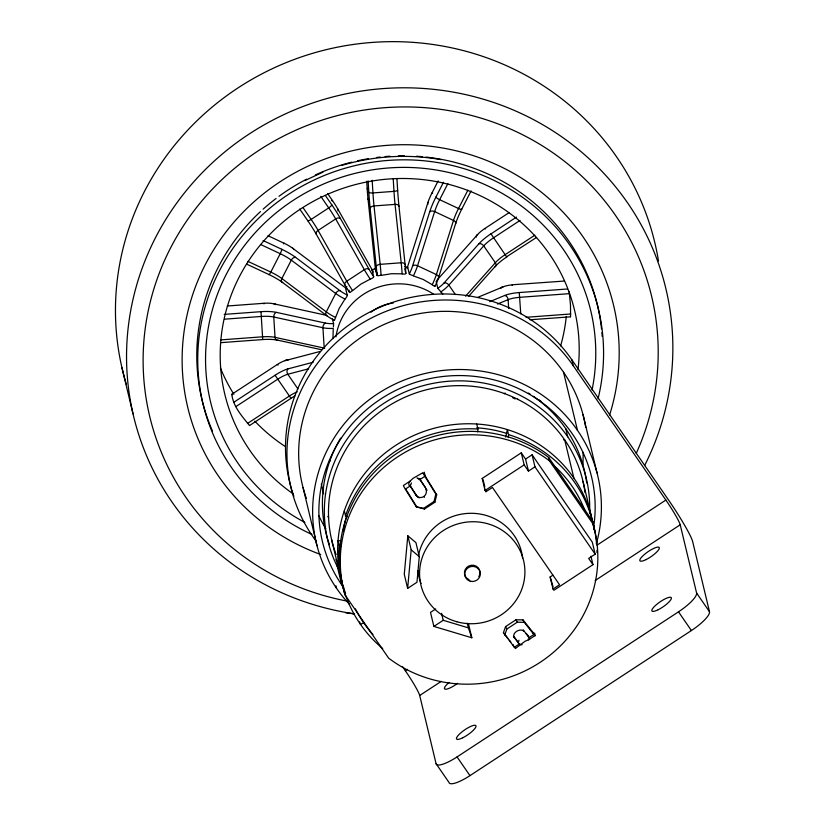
<?xml version="1.0" encoding="UTF-8"?>
<svg xmlns="http://www.w3.org/2000/svg" width="825" height="825" viewBox="0 0 825 825"><rect width="100%" height="100%" fill="white"/><g stroke="black" fill="none" stroke-linecap="round" stroke-linejoin="round"><path stroke-width="1.24" d="M569.188 291.576L570.488 305.064L570.58 316.8M512.243 285.295L512.294 284.769L564.269 281.057M533.002 632.445L522.978 619.874L515.976 619.781L505.56 626.608L503.436 632.672L514.346 647.264A5.868 0.536 56.8 0 0 515.646 648.295L525.236 641.149L528.815 639.757M325.401 315.088L273.281 303.693A11.725 3.052 -3.6 0 0 264.052 303.28L263.948 303.899M518.461 641.953L518.966 640.221M419.286 556.679L416.976 582.254L407.643 588.369L404.271 574.324L407.808 535.776L415.924 542.633L419.286 556.679L411.18 549.821L407.808 535.776M407.643 588.369L411.18 549.821M436.714 280.5L477.654 234.486A11.725 2.898 -34.6 0 1 484.894 228.484L485.502 228.865M536.59 237.404L506.571 256.792L491.019 233.877L516.44 217.109M333.413 326.886L333.589 323.72L332.444 318.914M410.51 485.368L411.458 482.914M477.737 431.887L477.953 429.144L476.737 424.009M508.293 437.652L508.54 434.713L507.323 429.588L505.735 437.106M409.953 481.202L403.404 485.492A5.868 0.536 56.8 0 0 405.333 489.142L416.295 506.839L423.627 508.334L434.043 501.507L435.827 494.041L424.865 476.334A5.868 0.536 56.8 0 1 422.947 472.694L412.995 478.345L409.819 481.398M416.295 506.839L424.493 509.025L434.909 502.198L436.693 494.732L425.38 476.427L424.215 472.158M334.476 320.286L339.157 308.447L344.974 299.062A15.634 3.176 27.1 0 1 335.692 293.473L291.297 260.143A15.634 3.176 27.1 0 0 280.222 253.688L260.803 244.592M407.127 268.238L428 202.321A11.725 1.97 -64.9 0 1 431.764 193.39L438.157 180.912M404.642 266.578L407.684 267.145L409.324 273.972A11.725 1.97 -64.9 0 0 412.552 266.093L429.66 211.932A19.553 3.29 -64.9 0 1 435.93 197.051L443.51 182.253M435.146 286.058A11.725 1.97 -64.9 0 0 438.374 278.19L455.493 224.029A19.553 3.29 -64.9 0 1 461.752 209.148L471.085 190.926M504.725 635.106L506.839 629.032L517.265 622.205L524.257 622.298L533.888 634.456A5.868 0.536 56.8 0 0 535.188 635.498L528.639 639.788M407.22 268.043L407.684 267.145M447.862 183.655L439.653 199.691A15.634 2.63 -64.9 0 0 434.641 211.592L417.532 265.753A15.634 2.63 -64.9 0 1 413.397 275.89L423.215 279.489L432.248 284.718A3.877 0.619 40.5 0 0 434.878 285.863M467.888 190.193L458.504 208.508A15.634 2.63 -64.9 0 0 453.492 220.419L436.384 274.581A15.634 2.63 -64.9 0 1 432.248 284.718M263.072 240.539L281.727 249.274A19.553 3.97 27.1 0 1 295.567 257.348L339.972 290.678A11.725 2.382 27.1 0 0 347.191 295.01L345.562 288.183L346.871 286.698M442.798 294.03L437.807 288.296A11.725 2.898 -34.6 0 0 444.056 282.975L478.923 243.777A19.553 4.837 -34.6 0 1 490.988 233.774L491.019 233.877M465.568 296.196L495.34 262.742A15.634 3.867 -34.6 0 1 504.993 254.739L534.847 235.187M468.683 296.247L494.835 266.857A19.553 4.837 -34.6 0 1 506.901 256.853L506.921 256.936M319.78 351.543L285.079 360.659A11.725 2.898 -34.6 0 0 277.324 364.495L231.794 394.319C233.217 406.653 242.138 416.347 249.532 425.576M484.894 228.484L509.242 212.53M233.722 402.342L275.076 375.251A19.553 4.837 -34.6 0 1 288.007 368.868L313.18 362.247M235.888 406.612L277.468 379.376A15.634 3.867 -34.6 0 1 287.812 374.261L308.643 368.796M520.039 220.44L493.381 237.899A15.634 3.867 -34.6 0 0 483.728 245.891L448.862 285.099A15.634 3.867 -34.6 0 1 440.859 291.968L440.787 291.906M247.5 423.462L289.08 396.217A15.634 3.867 -34.6 0 1 297.258 391.834M294.876 395.948A19.553 4.837 -34.6 0 0 290.988 398.331L249.645 425.473M419.213 497.836A5.868 5.62 -51.4 0 1 416.687 495.681L409.881 485.389A5.868 0.536 56.8 0 0 410.211 485.935L405.333 489.142L406.199 489.823L405.653 488.854M426.453 489.287L419.987 479.531L424.865 476.334L425.731 477.025M590.947 556.246L592.969 564.671L553.895 590.277L553.039 589.029L559.546 584.76L492.453 487.462L485.946 491.721L485.079 490.473L482.192 478.438L521.266 452.832L525.577 459.071L528.464 471.116L534.971 466.847L532.084 454.802L525.577 459.071M485.079 490.473L524.164 464.877L521.266 452.832M435.693 608.974L430.506 612.377L433.868 626.423L471.817 637.777L468.445 623.731M433.868 626.423L443.211 620.297L468.373 627.866L471.817 637.777M293.865 496.279A156.389 150.841 -13.5 0 1 372.838 310.54A156.389 150.841 -13.5 0 1 571.859 359.782L668.724 500.28A39.095 3.599 56.8 0 1 692.639 541.499L709.49 611.727A23.461 5.806 -34.6 0 1 691.402 630.548L469.961 775.634A23.461 5.806 -34.6 0 1 448.986 782.42L436.085 763.702L419.698 695.485A23.461 2.155 56.8 0 0 405.353 670.756L407.509 669.343M596.97 545.201L665.868 500.063L573.303 365.805L571.859 359.782M553.039 589.029L550.141 576.995L552.936 575.169M532.084 454.802L592.288 542.128L595.186 554.173L588.668 558.442L592.969 564.671M419.698 695.485L441.231 681.378M595.176 580.522L680.212 524.793A23.461 2.155 56.8 0 0 665.868 500.063M513.728 636.302L519.523 644.418A5.868 0.536 56.8 0 1 519.234 644.057L514.346 647.264L513.067 644.83L513.48 645.253M523.225 629.826L529 637.663L533.888 634.456L532.61 632.033M436.085 763.702A23.461 5.806 -34.6 0 0 457.06 756.917L678.501 611.83A23.461 5.806 -34.6 0 0 696.589 593.01L680.212 524.793M304.858 180.582L323.008 172.105M381.026 275.22A3.877 0.773 -13.7 0 1 377.004 275.468L375.375 268.651L372.013 269.785L373.642 276.612A3.877 1.011 -20.7 0 1 370.188 279.149L360.896 284.099L352.605 290.617A15.634 1.433 56.8 0 1 346.758 281.222L318.099 230.443A15.634 1.433 56.8 0 0 311.149 219.419L303.198 207.89M477.964 297.258L503.632 286.646A11.725 3.052 -3.6 0 1 512.346 284.893M489.73 301.672L504.745 295.463A19.553 5.084 -3.6 0 1 519.265 292.555L567.456 288.987M497.527 304.033L508.118 299.65A15.634 4.073 -3.6 0 1 519.74 297.32L569.477 293.638M341.89 165.371C373.911 155.843 408.035 153.811 440.942 159.617M417.656 478.438L419.543 478.552L420.348 479.377M227.329 306.003L264.052 303.28M224.204 314.397L260.989 311.675A19.553 5.084 -3.6 0 1 276.375 312.366L325.535 323.111A11.725 3.052 -3.6 0 0 333.568 323.596M224.483 319.182L261.463 316.449A15.634 4.073 -3.6 0 1 273.766 317.006L322.936 327.742A15.634 4.073 -3.6 0 0 333.248 328.412L332.97 338.611M220.646 339.91L262.721 336.796A15.634 4.073 -3.6 0 1 275.034 337.353L324.194 348.088A15.634 4.073 -3.6 0 0 324.689 348.191M526.103 317.295L570.735 313.985M220.863 342.653L262.721 339.56A19.553 5.084 -3.6 0 1 278.108 340.251L321.121 349.645M529.877 319.78L570.467 316.821M345.52 612.727L354.317 613.903M340.931 541.025L338.044 540.499L339.25 545.511A129.02 124.451 -13.5 0 0 382.718 648.574M268.012 235.723L284.274 243.344A11.725 2.382 27.1 0 1 292.576 248.181L346.665 288.719M345.562 288.183L346.376 288.575M247.954 261.381L270.806 272.085A15.634 3.176 27.1 0 1 281.872 278.541L326.277 311.871A15.634 3.176 27.1 0 0 335.548 317.47M246.654 264.113L268.816 274.488A19.553 3.97 27.1 0 1 282.655 282.562L327.051 315.892A11.725 2.382 27.1 0 0 334.28 320.224L334.177 319.791M377.438 273.498L375.808 271.281M435.827 494.041L436.693 494.732M434.043 501.507L434.909 502.198M410.211 485.935L415.821 494.99A5.868 5.62 -51.4 0 0 423.679 496.598L424.545 497.289M415.821 494.99L416.687 495.681M423.627 508.334L424.493 509.025M231.897 394.216L232.31 394.752M278.087 365.062L277.324 364.495M526.309 633.456L527.722 635.229M513.449 636.219L519.234 644.057M503.436 632.672L507.88 638.282M509.365 640.159L510.84 642.025M696.589 593.01L709.49 611.727M678.501 611.83L691.402 630.548M455.39 294.566L448.862 285.099A3.908 2.661 41.7 0 0 444.056 282.975M548.656 457.421L592.319 520.74L593.134 524.153A129.02 124.451 -13.5 0 1 540.014 662.413A129.02 124.451 -13.5 0 1 388.637 658.144L344.974 594.835L344.159 591.422A129.02 124.451 -13.5 0 1 397.279 453.162A129.02 124.451 -13.5 0 1 548.656 457.421L549.481 460.835L593.134 524.153M534.971 466.847L595.186 554.173M524.164 464.877L528.464 471.116M327.566 193.463L332.578 200.733A11.725 1.083 56.8 0 1 337.786 208.993L372.694 270.786M325.287 195.381L331.753 204.765A19.553 1.794 56.8 0 1 340.436 218.542L369.095 269.311A11.725 1.083 56.8 0 0 373.642 276.612M372.013 269.785L372.58 270.61M320.791 196.371L328.732 207.9A15.634 1.433 56.8 0 1 335.682 218.924L364.341 269.692A15.634 1.433 56.8 0 0 370.188 279.087M299.753 209.086L307.653 220.553A19.553 1.794 56.8 0 1 316.346 234.331L344.994 285.099A11.725 1.083 56.8 0 0 349.552 292.401L349.006 290.122M482.192 478.438L483.058 479.686M550.141 576.995L553.028 586.668M297.98 388.998L287.812 374.261A3.908 3.125 75.3 0 1 288.007 368.868M316.439 541.788L312.788 536.498A156.389 150.841 -13.5 0 1 357.029 326.401A156.389 150.841 -13.5 0 1 573.303 365.805M402.445 666.528L405.353 670.756M344.159 591.422L345.613 593.526M457.06 756.917L469.961 775.634M425.215 487.276L419.657 478.995A5.868 0.536 56.8 0 0 419.987 479.531M406.838 490.865L417.161 507.53M372.797 270.971L373.302 272.126M522.978 619.874L524.257 622.298M527.979 635.539L529.289 638.014A5.868 0.536 56.8 0 1 529 637.663M515.976 619.781L517.265 622.205M505.56 626.608L506.839 629.032M375.705 270.982L375.375 268.651M275.076 375.251L290.988 398.331M262.721 339.56L260.989 311.675M331.537 539.333L341.911 582.316M583.048 414.748L597.011 472.931M563.527 372.209L577.5 430.392M565.806 428.763L567.734 436.786M573.87 478.046L564.712 439.931A3.908 0.969 -34.6 0 0 563.496 439.869M534.6 633.064L535.188 635.498M436.167 281.48L437.807 288.296M483.347 480.892L484.791 486.915M485.368 489.318L485.946 491.721M404.745 268.785L405.838 273.333A11.725 0.516 85.8 0 0 405.116 264.743L398.98 206.343A19.553 0.856 85.8 0 1 397.64 190.08L396.938 178.747M467.249 623.184L468.373 627.866M441.53 613.274L443.211 620.297M344.303 510.778L345.51 515.8A3.929 0.938 11.9 0 0 347.263 516.893M359.669 621.875L360.154 623.886A3.908 0.969 -34.6 0 0 363.65 622.751M321.307 484.089L323.658 493.876M336.744 564.073L341.736 584.863M335.93 585.802L336.528 588.277M303.043 487.554L317.017 545.738M121.935 367.682L133.021 413.82M582.976 481.336L590.896 514.594M519.265 292.555L520.761 313.851M368.115 180.881L368.816 192.204A19.553 0.856 85.8 0 0 370.147 208.477L376.293 266.877A11.725 0.516 85.8 0 1 377.015 275.468M366.713 181.304L367.197 189.007A11.725 0.516 85.8 0 0 367.991 198.773L375.437 269.538M508.674 308.55L508.118 299.65A3.908 3.001 67.5 0 0 504.745 295.463M393.205 178.705L393.989 191.369A15.634 0.691 85.8 0 0 395.051 204.383L401.198 262.783A15.634 0.691 85.8 0 1 402.136 273.838L391.555 273.714L381.098 275.395A15.634 0.691 85.8 0 0 380.16 264.34L374.024 205.941A15.634 0.691 85.8 0 1 372.952 192.926L372.168 180.263M418.605 554.905A52.779 50.913 -13.5 0 1 472.694 513.315A52.779 50.913 -13.5 0 1 522.586 557.999M421.08 583.502A52.779 50.913 -13.5 0 1 417.832 570.611M469.085 579.697A7.817 7.538 -13.5 0 1 465.259 569.467A7.817 7.538 -13.5 0 1 476.056 566.084A7.817 7.538 -13.5 0 1 478.851 576.634M592.319 520.74A129.02 124.451 -13.5 0 1 596.537 543.345M596.949 550.244A129.02 124.451 -13.5 0 1 597.001 552.554M344.974 594.835A129.02 124.451 -13.5 0 1 398.093 456.576A129.02 124.451 -13.5 0 1 549.481 460.835M457.576 683.306A11.725 2.898 -34.6 0 1 445.376 689.236A11.725 2.898 -34.6 0 1 449.068 682.44M281.727 249.274A3.908 0.66 -64.9 0 1 280.222 253.688L270.806 272.085A3.908 0.66 -64.9 0 1 268.816 274.488M339.972 290.678A3.908 2.475 -53.1 0 0 335.692 293.473L326.277 311.871A3.908 2.475 -53.1 0 0 327.051 315.892M295.567 257.348A3.908 2.475 -53.1 0 0 291.297 260.143L281.872 278.541A3.908 2.475 -53.1 0 0 282.655 282.562M283.439 243.818A3.908 0.66 -64.9 0 1 284.274 243.344M292.576 248.181A3.908 2.475 -53.1 0 1 293.844 249.614M325.535 323.111A3.908 2.784 -77.7 0 0 322.936 327.742L324.194 348.088A3.908 2.784 -77.7 0 0 324.225 348.418M276.375 312.366A3.908 2.784 -77.7 0 0 273.766 317.006L275.034 337.353A3.908 2.784 -77.7 0 0 278.108 340.251M273.281 303.693A3.908 2.784 -77.7 0 1 275.756 304.683M285.079 360.659A3.908 3.125 75.3 0 1 288.018 360.164M500.971 288.307A3.908 3.001 67.5 0 1 503.632 286.646M494.835 266.857A3.908 2.661 41.7 0 0 495.34 262.742L483.728 245.891A3.908 2.661 41.7 0 0 478.923 243.777M476.458 237.053A3.908 2.661 41.7 0 1 477.654 234.486M461.752 209.148A3.908 0.794 27.1 0 1 458.504 208.508L439.653 199.691A3.908 0.794 27.1 0 1 435.93 197.051M438.374 278.19A3.908 2.382 17.5 0 0 436.384 274.581L417.532 265.753A3.908 2.382 17.5 0 0 412.552 266.093M455.493 224.029A3.908 2.382 17.5 0 0 453.492 220.419L434.641 211.592A3.908 2.382 17.5 0 0 429.66 211.932M427.969 204.198A3.908 2.382 17.5 0 1 428 202.321M431.764 193.39A3.908 0.794 27.1 0 1 432.62 193.153M413.315 275.674A3.877 0.639 16.7 0 1 409.355 273.972M397.64 190.08A3.908 1.021 -3.6 0 1 393.989 191.369L372.952 192.926A3.908 1.021 -3.6 0 1 368.816 192.204M405.116 264.743A3.908 2.248 -6 0 0 401.198 262.783L380.16 264.34A3.908 2.248 -6 0 0 376.293 266.877M398.98 206.343A3.908 2.248 -6 0 0 395.051 204.383L374.024 205.941A3.908 2.248 -6 0 0 370.147 208.477M369.146 200.279A3.908 2.248 -6 0 1 367.991 198.773M367.197 189.007A3.908 1.021 -3.6 0 1 368.167 188.213M331.753 204.765A3.908 0.969 -34.6 0 1 328.732 207.9L311.149 219.419A3.908 0.969 -34.6 0 1 307.653 220.553M369.095 269.311A3.908 2.279 -29.4 0 0 364.341 269.692L346.758 281.222A3.908 2.279 -29.4 0 0 344.994 285.099M340.436 218.542A3.908 2.279 -29.4 0 0 335.682 218.924L318.099 230.443A3.908 2.279 -29.4 0 0 316.346 234.331M331.454 200.65A3.908 0.969 -34.6 0 1 332.578 200.733M337.786 208.993A3.908 2.279 -29.4 0 1 337.899 210.86M352.533 290.421A3.877 0.639 -44.1 0 1 349.511 292.432M335.94 336.847A62.556 60.338 -13.5 0 1 433.548 294.174M311.902 534.414A203.301 196.102 -13.5 0 1 212.2 286.471A203.301 196.102 -13.5 0 1 461.979 168.063A203.301 196.102 -13.5 0 1 598.042 398.774M292.885 493.69A179.85 173.477 -13.5 0 1 239.137 277.138A179.85 173.477 -13.5 0 1 450.997 184.944A179.85 173.477 -13.5 0 1 577.995 369.621M566.29 316.387A179.85 173.477 -13.5 0 1 560.618 345.902M284.79 446.222A179.85 173.477 -13.5 0 1 254.853 421.193M233.877 394.267A179.85 173.477 -13.5 0 1 220.368 367.847M304.838 522.411A195.484 188.554 -13.5 0 1 221.513 284.326A195.484 188.554 -13.5 0 1 458.566 175.003A195.484 188.554 -13.5 0 1 592.061 389.947M405.725 273.323A3.877 0.938 10.3 0 1 402.136 273.89M347.243 294.938A3.877 0.815 -51.4 0 1 344.984 299.145M354.533 613.872A273.683 263.979 -13.5 0 1 135.981 287.564A273.683 263.979 -13.5 0 1 496.248 103.372A273.683 263.979 -13.5 0 1 644.603 465.568M126.38 384.368A273.683 263.979 -13.5 0 1 329.144 48.974A273.683 263.979 -13.5 0 1 658.494 260.999M347.841 601.229A258.039 248.892 -13.5 0 1 152.883 292.215A258.039 248.892 -13.5 0 1 488.049 120.367A258.039 248.892 -13.5 0 1 636.24 453.358M426.082 157.09A203.301 196.102 -13.5 0 1 601.528 328.855M601.899 332.661A203.301 196.102 -13.5 0 1 602.198 336.466M212.427 430.959A203.301 196.102 -13.5 0 1 260.463 211.592M263.123 209.168A203.301 196.102 -13.5 0 1 276.086 198.464M278.974 196.309A203.301 196.102 -13.5 0 1 306.622 179.2M315.305 174.972A203.301 196.102 -13.5 0 1 351.759 162.164M357.637 160.772A203.301 196.102 -13.5 0 1 368.332 158.699M376.705 157.472A203.301 196.102 -13.5 0 1 380.304 157.049M385.12 156.575A203.301 196.102 -13.5 0 1 389.936 156.224M398.382 155.863A203.301 196.102 -13.5 0 1 404.425 155.822M416.47 156.245A203.301 196.102 -13.5 0 1 422.483 156.719M320.75 554.524A218.945 211.179 -13.5 0 1 195.267 287.317A218.945 211.179 -13.5 0 1 469.972 154.564A218.945 211.179 -13.5 0 1 609.623 414.934M370.992 312.232A43.003 41.487 -13.5 0 1 393.205 303.033M336.115 554.565A129.02 124.451 -13.5 0 1 427.072 389.606A129.02 124.451 -13.5 0 1 584.997 492.525M343.076 531.455A125.111 120.677 -13.5 0 1 346.582 516.326M476.767 427.804A125.111 120.677 -13.5 0 1 506.828 433.424M345.273 592.68A129.02 124.451 -13.5 0 1 435.755 427.845A129.02 124.451 -13.5 0 1 594.021 529.712M514.305 637.838A5.868 4.177 -27.9 0 1 516.584 631.342A5.868 4.177 -27.9 0 1 524.081 631.445M522.143 644.707A5.734 3.114 70.1 0 1 519.595 643.913M530.104 638.313A5.806 2.155 21 0 1 528.124 639.179M330.062 459.855A7.817 7.538 -13.5 0 1 330.495 460.876M328.68 517.842A7.817 7.538 -13.5 0 1 327.865 516.398M372.941 634.549A125.111 120.677 -13.5 0 1 355.379 608.798M552.472 464.217A125.111 120.677 -13.5 0 1 585.131 511.088M345.51 515.8A129.02 124.451 -13.5 0 1 477.943 429.031M508.52 434.6A129.02 124.451 -13.5 0 1 594.866 532.321M340.704 546.49A3.929 0.938 11.9 0 1 339.24 545.511M426.669 489.648A5.868 5.62 -51.4 0 1 426.999 490.432M425.587 488.596A5.868 5.62 -51.4 0 1 423.679 496.598M416.986 477.912A5.734 2.403 53.3 0 1 419.409 479.748M410.365 485.801A1.939 0.598 47.1 0 1 410.499 485.347M409.035 485.389A5.806 4.115 34.8 0 1 409.932 481.491M540.829 401.177A9.776 9.426 -13.5 0 1 539.148 399.939M583.028 452.213A138.404 133.495 -13.5 0 1 582.904 464.434M325.7 528.547A138.404 133.495 -13.5 0 1 318.79 515.625M343.87 587.864A138.404 133.495 -13.5 0 1 425.257 379.665A138.404 133.495 -13.5 0 1 593.67 526.752M349.398 604.24A144.664 139.528 -13.5 0 1 423.813 373.808A144.664 139.528 -13.5 0 1 596.331 543.84M306.353 498.341A144.664 139.528 -13.5 0 1 408.571 315.944A144.664 139.528 -13.5 0 1 585.709 427.391M329.515 459.649A10.168 9.807 -13.5 0 1 330.134 460.041M339.518 570.879A132.928 128.215 -13.5 0 1 428.278 384.378A132.928 128.215 -13.5 0 1 589.545 513.212M533.363 396.34A132.928 128.215 -13.5 0 1 586.699 482.955M337.033 561.825A132.928 128.215 -13.5 0 1 335.95 559.742M329.474 544.675A132.928 128.215 -13.5 0 1 340.653 438.116M528.392 393.071A132.928 128.215 -13.5 0 1 530.403 394.35M512.696 397.836A6.26 6.033 -13.5 0 1 515.109 399.001M517.749 399.001A7.817 7.538 -13.5 0 1 517.718 399.548M504.302 393.772A7.817 7.538 -13.5 0 1 505.147 393.02M456.823 621.751A52.779 50.913 -13.5 0 0 523.566 560.464A52.779 50.913 -13.5 0 0 436.322 535.992A52.779 50.913 -13.5 0 0 456.823 621.751M470.24 581.202A7.817 7.538 -13.5 0 0 480.129 572.117A7.817 7.538 -13.5 0 0 467.208 568.497A7.817 7.538 -13.5 0 0 470.24 581.202M646.13 559.577A11.725 2.898 -34.6 0 0 659.237 547.511A11.725 2.898 -34.6 0 0 643.366 555.38A11.725 2.898 -34.6 0 0 646.13 559.577M462.784 737.756A11.725 2.898 -34.6 0 0 475.901 725.691A11.725 2.898 -34.6 0 0 460.02 733.559A11.725 2.898 -34.6 0 0 462.784 737.756M658.175 609.737A11.725 2.898 -34.6 0 0 671.282 597.671A11.725 2.898 -34.6 0 0 655.401 605.54A11.725 2.898 -34.6 0 0 658.175 609.737"/></g></svg>
